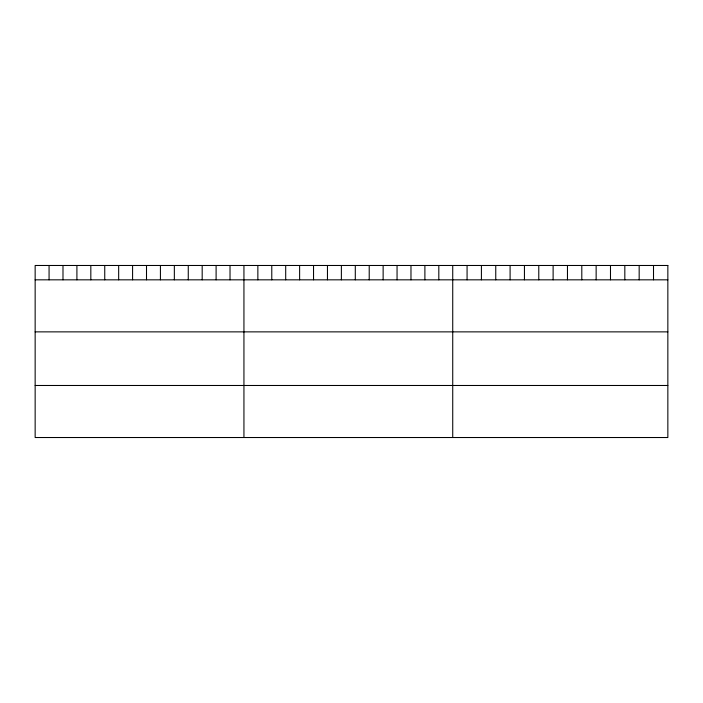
<?xml version="1.0" encoding="UTF-8"?>
<svg xmlns="http://www.w3.org/2000/svg" width="703" height="703" viewBox="0 0 703 703"><rect width="100%" height="100%" fill="white"/><g stroke="black" fill="none" stroke-linecap="round" stroke-linejoin="round"><path stroke-width="1.05" d="M35.15 279.829L667.85 279.829M35.15 331.869L667.85 331.869M35.15 385.481L667.85 385.481M653.509 265.479L653.509 279.829M639.168 265.479L639.168 279.829M624.826 265.479L624.826 279.829M610.485 265.479L610.485 279.829M596.144 265.479L596.144 279.829M581.803 265.479L581.803 279.829M567.462 265.479L567.462 279.829M553.12 265.479L553.12 279.829M538.779 265.479L538.779 279.829M524.438 265.479L524.438 279.829M510.097 265.479L510.097 279.829M495.756 265.479L495.756 279.829M481.414 265.479L481.414 279.829M467.073 265.479L467.073 279.829M452.732 265.479L452.732 437.521M438.813 265.479L438.813 279.829M424.893 265.479L424.893 279.829M410.974 265.479L410.974 279.829M397.054 265.479L397.054 279.829M383.135 265.479L383.135 279.829M369.216 265.479L369.216 279.829M355.296 265.479L355.296 279.829M341.377 265.479L341.377 279.829M327.457 265.479L327.457 279.829M313.538 265.479L313.538 279.829M299.619 265.479L299.619 279.829M285.699 265.479L285.699 279.829M271.78 265.479L271.78 279.829M257.86 265.479L257.86 279.829M243.941 265.479L243.941 437.521M230.022 265.479L230.022 279.829M216.102 265.479L216.102 279.829M202.183 265.479L202.183 279.829M188.263 265.479L188.263 279.829M174.344 265.479L174.344 279.829M160.425 265.479L160.425 279.829M146.505 265.479L146.505 279.829M132.586 265.479L132.586 279.829M118.666 265.479L118.666 279.829M104.747 265.479L104.747 279.829M90.828 265.479L90.828 279.829M76.908 265.479L76.908 279.829M62.989 265.479L62.989 279.829M49.069 265.479L49.069 279.829M667.85 265.479L35.15 265.479L35.15 437.521L667.85 437.521L667.85 265.479"/></g></svg>
